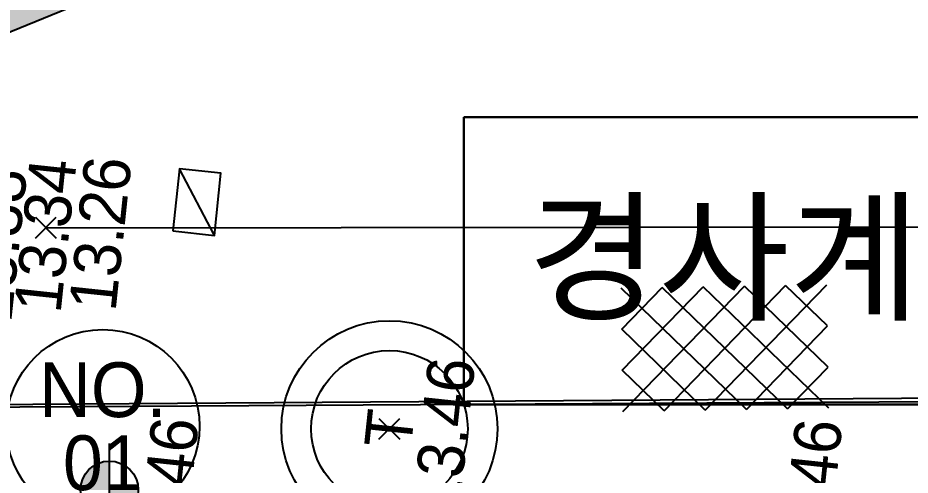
# Model space of a CAD drawing. Header units: millimetres. Extents: x 1073475 to 2890243, y -1340830 to -367733.
# Drawn here: x 2509675 to 2518226, y -395607 to -391222 of the extents above; entities that cross this region are included whole.
import ezdxf
from ezdxf.enums import TextEntityAlignment as Align
from ezdxf.xclip import XClip

# ---------------------------------------------------------------- set-up
doc = ezdxf.new("R2010")
doc.units = ezdxf.units.MM
doc.header["$LTSCALE"] = 50
doc.header["$XCLIPFRAME"] = 2
doc.header["$PDMODE"] = 3
doc.header["$PDSIZE"] = 100
doc.linetypes.add('E-DIGLN01', pattern=[2, 0.9, -0.2, 0.9])
doc.linetypes.add('HIDDEN2', pattern=[4.762499999999999, 3.175, -1.5875])
for name, color, linetype in [('CS-EXCV', 3, 'E-DIGLN01'), ('NO', 2, 'Continuous'), ('구조물', 7, 'Continuous'), ('단면', 4, 'Continuous'), ('도로', 1, 'Continuous'), ('보도블럭', 7, 'Continuous'), ('상수도맨홀', 1, 'Continuous'), ('우수받이', 5, 'Continuous'), ('지하지장물_상수관로', 5, 'HIDDEN2'), ('지하지장물_통신관로', 7, 'HIDDEN2'), ('측량점_높이', 8, 'Continuous'), ('측량점_심볼', 7, 'Continuous'), ('통신맨홀', 1, 'Continuous'), ('현황', 9, 'Continuous'), ('현황레벨', 7, 'Continuous')]:
    doc.layers.add(name, color=color, linetype=linetype)
doc.styles.get("Standard").update_dxf_attribs({"font": ''})
doc.styles.add('굴림체', font='')
doc.styles.add('돋움', font='')
doc.styles.add('로고', font='malgunbd.ttf')
doc.styles.get('Standard').set_extended_font_data('Dotum')
doc.styles.get('굴림체').set_extended_font_data('Dotum')
doc.styles.get('돋움').set_extended_font_data('Dotum')
doc.linetypes.add('CFZ008', pattern='A,0.9,-0.2,[106,KHCLINE.shx,S=0.00606,R=180,X=0,Y=0],0.9', length=2)
doc.linetypes.add('KT_LINE', pattern='A,12.7,-5.08,["KT",Standard,S=2.54,R=0,X=-2.54,Y=-1.27],-6.35', length=24.13)
doc.linetypes.add('WATER_LINE', pattern='A,12.7,-5.08,["WATER",Standard,S=2.54,R=0,X=-2.54,Y=-1.27],-6.35', length=24.13)

# ---------------------------------------------------------------- blocks, each defined once
blk = doc.blocks.new('A$599346786921')
at = {"layer": '구조물', "ltscale": 0.2}
h = blk.add_hatch(color=254, dxfattribs=at)
h.dxf.hatch_style = 1
h.set_gradient(color1=(214, 214, 214), color2=(214, 214, 214))
h.paths.add_polyline_path([(189879.674887259, 4043.195760741597), (128969.4951665155, 153100.6358614634), (129118.5319942324, 153161.5376182329), (47790.09903451055, 352185.8727951087), (48126.77415415086, 352323.4502419825), (40198.88735104725, 371724.3207983328), (39820.67511667637, 372649.8807029203), (39442.5417675199, 373575.3138308399), (39064.51050157752, 374500.6296567987), (38686.60450601997, 375425.8376528462), (38308.84696265729, 376350.9472766765), (37931.26104473043, 377275.9679775103), (37553.86991778109, 378200.9091907614), (37176.69674335606, 379125.7803367721), (36799.76467529405, 380050.5908219875), (36423.09686562698, 380975.350031286), (36046.71646060329, 381900.0673311893), (35670.64660336636, 382824.7520679887), (35294.91043566493, 383749.4135612422), (34919.53109659348, 384674.0611100192), (34544.5317238532, 385598.7039821581), (34169.93545578141, 386523.3514198381), (33795.76543018688, 387448.0126331355), (33422.04478602577, 388372.6968022464), (33048.79666460631, 389297.4130707639), (32676.04420761019, 390222.1705496344), (32303.81056165555, 391146.9783104416), (31932.11887656944, 392071.8453872055), (31560.99230536027, 392996.7807715922), (31190.45400733128, 393921.7934151608), (30820.52714600228, 394846.892223319), (30451.23489251733, 395772.0860558022), (30082.60042459238, 396697.3837257964), (29714.64692610549, 397622.7939960831), (29347.39759039832, 398548.3255785117), (28980.87561953207, 399473.987131502), (28615.10422431771, 400399.7872603368), (28250.10662527848, 401325.7345126583), (27885.9060545587, 402251.837378413), (27522.52575411275, 403178.1042862982), (27159.98897838034, 404104.5436064173), (26798.31899490766, 405031.1636425373), (26437.53908178164, 405957.9726350633), (26077.67253193213, 406884.9787563523), (25718.7433753754, 407812.1882397626), (25359.71618870646, 408742.3603223143), (25002.70612728968, 409670.0758760502), (24646.70296272682, 410598.0206224131), (24291.7300659772, 411526.2023753249), (23937.81082710344, 412454.6288711252), (23584.96865403047, 413383.3077658904), (23233.22697110893, 414312.2466354659), (22882.60921944119, 415241.452974021), (22533.13886065688, 416170.9341889448), (22184.8393751788, 417100.6976025873), (21837.73426189646, 418030.7504491792), (21491.84703938104, 418961.0998727232), (21147.20124769676, 419891.7529259929), (20803.82044669846, 420822.7165680476), (20461.72821675288, 421753.9976619659), (20120.94816023298, 422685.6029754085), (19781.50390197895, 423617.5391758922), (19443.41908833571, 424549.8128307741), (19106.71738788858, 425482.4304051334), (18771.42249263637, 426415.3982592816), (18437.55811697431, 427348.7226482099), (18105.14799980447, 428282.4097188772), (17774.21590294736, 429216.4655087922), (17444.785612782, 430150.8959434099), (17116.8809401812, 431085.7068355103), (16790.5257192906, 432020.9038827204), (16465.74381070072, 432956.492665799), (16142.55909928912, 433892.4786463479), (15820.99549466465, 434828.8671664951), (15501.07693317439, 435765.6634452065), (15182.82737589674, 436702.8725774485), (14866.2708098786, 437640.499532289), (14551.43124795193, 438578.5491511786), (14238.3327285042, 439517.0261457585), (13926.99931766558, 440455.9350959175), (13617.4551063343, 441395.2804488215), (13309.72421220923, 442335.0665155199), (13003.83077981137, 443275.2974711227), (12699.79897964234, 444215.9773513853), (12397.65300942585, 445157.1100508658), (12097.41709170025, 446098.6993228229), (11799.11547770724, 447040.7487751764), (11502.77244341606, 447983.2618692202), (11339.48380303523, 448506.3555341165), (0, 445440.2288450206), (301.5974161326885, 444474.0642825026), (605.1370796770789, 443508.6624528376), (910.592934763059, 442544.0195967265), (1217.938976316713, 441580.1318053593), (1527.149247176945, 440616.995024888), (1838.197841914371, 439654.6050562308), (2151.058902403805, 438692.9575585687), (2465.70662083663, 437732.0480506151), (2782.11523907166, 436771.8719135298), (3100.259048202075, 435812.4243913569), (3420.112387972418, 434853.7005945916), (3741.649647947866, 433895.6955021244), (4064.845265205484, 432938.4039621149), (4389.673727652989, 431981.8206961363), (4716.109569153748, 431025.9402984333), (5044.127373780124, 430070.7572398457), (5373.701774069574, 429116.2658694625), (5704.807449318469, 428162.4604166015), (6037.419125780463, 427209.3349927058), (6371.511579698883, 426256.88359279), (6707.059632377233, 425305.1000986905), (7044.038152231369, 424353.9782803473), (7382.422055393457, 423403.5117969667), (7722.186302747577, 422453.6942007244), (8063.305901937652, 421504.5189375998), (8405.75590618141, 420555.9793497808), (8749.511413449887, 419608.0686769476), (9094.547567192, 418660.7800585963), (9440.83955564443, 417714.1065365672), (9788.362609560136, 416768.0410562451), (10137.09200442769, 415822.5764693818), (10487.00305953715, 414877.705534345), (10838.07113596704, 413933.4209197466), (11190.27163672773, 412989.7152057774), (11543.58000932494, 412046.5808857945), (11897.97173982626, 411104.0103691355), (12253.42235721974, 410161.995981528), (12609.90742983064, 409220.5299674752), (12967.40256629512, 408279.6044949205), (13325.88341578189, 407339.2116527939), (13685.3256649673, 406399.3434541821), (14045.70503948815, 405459.9918409372), (14406.9973038258, 404521.148682612), (14768.14467099169, 403585.4836109793), (15131.21342399484, 402647.5648050201), (15495.12349278945, 401710.1278780303), (15859.85006696172, 400773.1662824675), (16225.36908734683, 399836.6715568108), (16591.65652777907, 398900.6351799374), (16958.68839708855, 397965.0485718679), (17326.44073614245, 397029.9030975001), (17694.889621004, 396095.1900647725), (18064.01115726959, 395160.9007300311), (18433.78148346441, 394227.0262983879), (18804.1767693595, 393293.5579259689), (19175.17321277875, 392360.4867214197), (19546.74704501592, 391427.803747281), (19918.87452297052, 390495.5000226777), (20291.53193274327, 389563.566525578), (20664.69558958942, 388631.9941923479), (21038.34183452185, 387700.7739219158), (21412.44703396922, 386769.8965770397), (21786.98758219788, 385839.3529845593), (22161.9398974739, 384909.1339398776), (22537.28042237647, 383979.2302054316), (22912.98562249402, 383049.6325164326), (23289.03198762145, 382120.3315786421), (23665.3960298812, 381191.3180732164), (24042.05428178702, 380262.5826565828), (24418.98329713801, 379334.1159643005), (24796.1596507635, 378405.908608689), (25173.55993604194, 377477.9511870644), (25551.16076534148, 376550.234276867), (25928.93877020758, 375622.7484419355), (26306.87059799209, 374695.4842323842), (26684.93291341281, 373768.4321857272), (27063.10239715595, 372841.5828318209), (27441.35574517772, 371914.9266907508), (27819.66966813384, 370988.4542765478), (28198.02088970132, 370062.1560994047), (28576.38614791958, 369136.022664784), (28954.74219255755, 368210.0444802316), (29333.06578465085, 367284.2120510191), (37260.97114848252, 347883.2960737958), (37597.64626763668, 348020.8735206015), (118926.0792273926, 148996.5383440517), (119075.116055584, 149057.4401007709), (179985.2957755029, 0)])
at = {"layer": 'CS-EXCV', "linetype": 'CFZ008', "ltscale": 5, "flags": 128}
blk.add_lwpolyline([(189879.674887259, 4043.195760741597), (128969.4951665155, 153100.6358614634), (129118.5319942324, 153161.5376182329), (47790.09903451055, 352185.8727951087), (48126.77415415086, 352323.4502419825), (40198.88735104725, 371724.3207983328), (39820.67511667637, 372649.8807029203), (39442.5417675199, 373575.3138308399), (39064.51050157752, 374500.6296567987), (38686.60450601997, 375425.8376528462), (38308.84696265729, 376350.9472766765), (37931.26104473043, 377275.9679775103), (37553.86991778109, 378200.9091907614), (37176.69674335606, 379125.7803367721), (36799.76467529405, 380050.5908219875), (36423.09686562698, 380975.350031286), (36046.71646060329, 381900.0673311893), (35670.64660336636, 382824.7520679887), (35294.91043566493, 383749.4135612422), (34919.53109659348, 384674.0611100192), (34544.5317238532, 385598.7039821581), (34169.93545578141, 386523.3514198381), (33795.76543018688, 387448.0126331355), (33422.04478602577, 388372.6968022464), (33048.79666460631, 389297.4130707639), (32676.04420761019, 390222.1705496344), (32303.81056165555, 391146.9783104416), (31932.11887656944, 392071.8453872055), (31560.99230536027, 392996.7807715922), (31190.45400733128, 393921.7934151608), (30820.52714600228, 394846.892223319), (30451.23489251733, 395772.0860558022), (30082.60042459238, 396697.3837257964), (29714.64692610549, 397622.7939960831), (29347.39759039832, 398548.3255785117), (28980.87561953207, 399473.987131502), (28615.10422431771, 400399.7872603368), (28250.10662527848, 401325.7345126583), (27885.9060545587, 402251.837378413), (27522.52575411275, 403178.1042862982), (27159.98897838034, 404104.5436064173), (26798.31899490766, 405031.1636425373), (26437.53908178164, 405957.9726350633), (26077.67253193213, 406884.9787563523), (25718.7433753754, 407812.1882397626), (25359.71618870646, 408742.3603223143), (25002.70612728968, 409670.0758760502), (24646.70296272682, 410598.0206224131), (24291.7300659772, 411526.2023753249), (23937.81082710344, 412454.6288711252), (23584.96865403047, 413383.3077658904), (23233.22697110893, 414312.2466354659), (22882.60921944119, 415241.452974021), (22533.13886065688, 416170.9341889448), (22184.8393751788, 417100.6976025873), (21837.73426189646, 418030.7504491792), (21491.84703938104, 418961.0998727232), (21147.20124769676, 419891.7529259929), (20803.82044669846, 420822.7165680476), (20461.72821675288, 421753.9976619659), (20120.94816023298, 422685.6029754085), (19781.50390197895, 423617.5391758922), (19443.41908833571, 424549.8128307741), (19106.71738788858, 425482.4304051334), (18771.42249263637, 426415.3982592816), (18437.55811697431, 427348.7226482099), (18105.14799980447, 428282.4097188772), (17774.21590294736, 429216.4655087922), (17444.785612782, 430150.8959434099), (17116.8809401812, 431085.7068355103), (16790.5257192906, 432020.9038827204), (16465.74381070072, 432956.492665799), (16142.55909928912, 433892.4786463479), (15820.99549466465, 434828.8671664951), (15501.07693317439, 435765.6634452065), (15182.82737589674, 436702.8725774485), (14866.2708098786, 437640.499532289), (14551.43124795193, 438578.5491511786), (14238.3327285042, 439517.0261457585), (13926.99931766558, 440455.9350959175), (13617.4551063343, 441395.2804488215), (13309.72421220923, 442335.0665155199), (13003.83077981137, 443275.2974711227), (12699.79897964234, 444215.9773513853), (12397.65300942585, 445157.1100508658), (12097.41709170025, 446098.6993228229), (11799.11547770724, 447040.7487751764), (11502.77244341606, 447983.2618692202), (11339.48380303523, 448506.3555341165), (0, 445440.2288450206), (301.5974161326885, 444474.0642825026), (605.1370796770789, 443508.6624528376), (910.592934763059, 442544.0195967265), (1217.938976316713, 441580.1318053593), (1527.149247176945, 440616.995024888), (1838.197841914371, 439654.6050562308), (2151.058902403805, 438692.9575585687), (2465.70662083663, 437732.0480506151), (2782.11523907166, 436771.8719135298), (3100.259048202075, 435812.4243913569), (3420.112387972418, 434853.7005945916), (3741.649647947866, 433895.6955021244), (4064.845265205484, 432938.4039621149), (4389.673727652989, 431981.8206961363), (4716.109569153748, 431025.9402984333), (5044.127373780124, 430070.7572398457), (5373.701774069574, 429116.2658694625), (5704.807449318469, 428162.4604166015), (6037.419125780463, 427209.3349927058), (6371.511579698883, 426256.88359279), (6707.059632377233, 425305.1000986905), (7044.038152231369, 424353.9782803473), (7382.422055393457, 423403.5117969667), (7722.186302747577, 422453.6942007244), (8063.305901937652, 421504.5189375998), (8405.75590618141, 420555.9793497808), (8749.511413449887, 419608.0686769476), (9094.547567192, 418660.7800585963), (9440.83955564443, 417714.1065365672), (9788.362609560136, 416768.0410562451), (10137.09200442769, 415822.5764693818), (10487.00305953715, 414877.705534345), (10838.07113596704, 413933.4209197466), (11190.27163672773, 412989.7152057774), (11543.58000932494, 412046.5808857945), (11897.97173982626, 411104.0103691355), (12253.42235721974, 410161.995981528), (12609.90742983064, 409220.5299674752), (12967.40256629512, 408279.6044949205), (13325.88341578189, 407339.2116527939), (13685.3256649673, 406399.3434541821), (14045.70503948815, 405459.9918409372), (14406.9973038258, 404521.148682612), (14768.14467099169, 403585.4836109793), (15131.21342399484, 402647.5648050201), (15495.12349278945, 401710.1278780303), (15859.85006696172, 400773.1662824675), (16225.36908734683, 399836.6715568108), (16591.65652777907, 398900.6351799374), (16958.68839708855, 397965.0485718679), (17326.44073614245, 397029.9030975001), (17694.889621004, 396095.1900647725), (18064.01115726959, 395160.9007300311), (18433.78148346441, 394227.0262983879), (18804.1767693595, 393293.5579259689), (19175.17321277875, 392360.4867214197), (19546.74704501592, 391427.803747281), (19918.87452297052, 390495.5000226777), (20291.53193274327, 389563.566525578), (20664.69558958942, 388631.9941923479), (21038.34183452185, 387700.7739219158), (21412.44703396922, 386769.8965770397), (21786.98758219788, 385839.3529845593), (22161.9398974739, 384909.1339398776), (22537.28042237647, 383979.2302054316), (22912.98562249402, 383049.6325164326), (23289.03198762145, 382120.3315786421), (23665.3960298812, 381191.3180732164), (24042.05428178702, 380262.5826565828), (24418.98329713801, 379334.1159643005), (24796.1596507635, 378405.908608689), (25173.55993604194, 377477.9511870644), (25551.16076534148, 376550.234276867), (25928.93877020758, 375622.7484419355), (26306.87059799209, 374695.4842323842), (26684.93291341281, 373768.4321857272), (27063.10239715595, 372841.5828318209), (27441.35574517772, 371914.9266907508), (27819.66966813384, 370988.4542765478), (28198.02088970132, 370062.1560994047), (28576.38614791958, 369136.022664784), (28954.74219255755, 368210.0444802316), (29333.06578465085, 367284.2120510191), (37260.97114848252, 347883.2960737958), (37597.64626763668, 348020.8735206015), (118926.0792273926, 148996.5383440517), (119075.116055584, 149057.4401007709), (179985.2957755029, 0)], close=True, dxfattribs=at)
blk = doc.blocks.new('A$405090834614')
at = {"layer": '도로', "color": 251}
for q in [(169668.2228007317, 151508.9761265516), (170864.2228007317, 140315.9761265814)]:
    blk.add_line((169668.2228007317, 151508.9761265516), q, dxfattribs=at)
at = {"layer": '보도블럭', "color": 251}
for p, q in [((168642.5868388372, 144648.7738709279), (169673.679666743, 145966.2239814094)), ((168594.8606250746, 145040.1976939924), (169282.2558436785, 145918.4977676467)), ((169282.2558436785, 145918.4977676467), (169721.4058805056, 145574.8001583449)), ((168499.4081975493, 145823.0453401215), (169816.8583080309, 144791.9525122157)), ((168547.134411312, 145431.621517057), (168890.8320206139, 145870.7715538842)), ((168890.8320206139, 145870.7715538842), (169769.1320942682, 145183.3763352803)), ((168690.3130525998, 144257.3500478633), (169721.4058805056, 145574.8001583448)), ((168547.134411312, 145431.621517057), (169864.5845217935, 144400.5286891512)), ((168738.0392663625, 143865.9262247988), (169769.1320942682, 145183.3763352803)), ((168594.8606250746, 145040.1976939924), (169912.3107355561, 144009.1048660866)), ((169129.4630894271, 143913.6524385614), (169816.8583080309, 144791.9525122157)), ((168642.5868388372, 144648.7738709279), (169520.8869124916, 143961.378652324)), ((169520.8869124916, 143961.378652324), (169864.5845217935, 144400.5286891512)), ((168690.3130525998, 144257.3500478633), (169129.463089427, 143913.6524385614))]:
    blk.add_line(p, q, dxfattribs=at)
at = {"layer": '우수받이', "color": 251}
blk.add_lwpolyline([(169765.1322412491, 150295.0373313427), (169765.1322412491, 149895.0373313427), (170365.1322412491, 149895.0373313427), (170365.1322412491, 150295.0373313427)], close=True, dxfattribs=at)
blk.add_lwpolyline([(169765.1322412491, 149895.0373313427), (170365.1322412491, 150295.0373313427)], dxfattribs=at)
at = {"layer": '지하지장물_상수관로', "color": 251, "linetype": 'WATER_LINE', "ltscale": 3}
blk.add_lwpolyline([(165002.5903863907, 177754.2546093166), (176542.6957468987, 74656.01365360618), (179909.0120944977, 44129.92445537448), (180540.9665393829, 14654.54734167457)], dxfattribs=at)
at = {"layer": '지하지장물_통신관로', "color": 251, "linetype": 'KT_LINE', "ltscale": 3}
blk.add_lwpolyline([(179973.1823773384, 22139.59968170524), (178340.0856146812, 57330.27270564437), (174617.1199398041, 92638.0939130485), (167708.7826523781, 153755.6071767509), (166513.9027757645, 164056.8890403211), (162818.6005105972, 177078.0624932945), (146292.2416501045, 175121.4431476295), (136183.1166949272, 173575.4432967603), (130489.6268076897, 179990.1205779016), (129557.9636392593, 186301.3352288902)], dxfattribs=at)
at = {"layer": '측량점_심볼', "color": 251}
for p in [(169668.2228007317, 151508.9761265516), (168098.2228007317, 148030.9761266708)]:
    blk.add_point(p, dxfattribs=at)
at = {"layer": '통신맨홀', "color": 251}
for radius in [1035.714285714286, 749.9999999999999]:
    blk.add_circle((168098.2228007317, 148030.9761266708), radius, dxfattribs=at)
at = {"layer": '상수도맨홀', "color": 251, "style": '굴림체'}
blk.add_text('T', height=450, dxfattribs=at).set_placement((168098.2228007317, 148030.9761266708), align=Align.MIDDLE)
at = {"layer": '측량점_높이', "color": 251, "style": '굴림체'}
for s, p in [('13.33', (169455.522800684, 152192.8761266172)), ('13.34', (169594.1228005886, 151731.0761265457)), ('13.26', (169668.2228007317, 151208.976126492)), ('13.46', (167249.2228007317, 150305.9761265814)), ('13.46', (168098.2228007317, 147730.9761266112)), ('13.46', (167884.2228007317, 144169.9761265218))]:
    blk.add_text(s, height=450, dxfattribs=at).set_placement(p, align=Align.TOP_CENTER)
blk = doc.blocks.new('A$C7A8C1D28')
at = {"layer": '현황레벨'}
h = blk.add_hatch(color=8, dxfattribs=at)
h.paths.add_polyline_path([(-65416.12689896207, -14865.03139494313, 0.4142135623731262), (-65693.4102111212, -15142.31470710202), (-65416.12689896207, -15142.31470710202)])
h.paths.add_polyline_path([(-65416.12689896207, -15142.31470710202), (-65416.12689896207, -15419.59801926091, 0.4142135623730878), (-65138.84358680341, -15142.31470710202)])
at = {"layer": 'NO', "color": 8}
for centre in [(-65479.33995829755, -14531.07190742739), (-67130.46845243918, -15778.23334131588)]:
    blk.add_circle(centre, 926.76234881814, dxfattribs=at)
at = {"layer": '현황레벨', "color": 8}
blk.add_line((-65416.12689896207, -15588.57786880678), (-65416.12689896207, -14696.05154539773), dxfattribs=at)
blk.add_circle((-65416.12689896207, -15142.31470710225), 277.2833121588783, dxfattribs=at)
at = {"layer": 'NO', "color": 8, "style": '돋움'}
for s, p in [('NO.', (-65479.33995829755, -14181.07190742739)), ('01', (-65479.33995829592, -14881.07190742763))]:
    blk.add_text(s, height=524.9999999999997, dxfattribs=at).set_placement(p, align=Align.MIDDLE_CENTER)

msp = doc.modelspace()

# ---------------------------------------------------------------- linework, layer by layer
at = {"layer": '단면', "color": 5, "linetype": 'WATER_LINE', "lineweight": 30, "ltscale": 0.2}
msp.add_lwpolyline([(2513948.706259208, -392174.1415781592), (2521130.083645322, -392174.1415781592), (2521130.083645322, -394928.2089123437), (2513948.706259208, -394928.2089123437)], close=True, dxfattribs=at)

# ---------------------------------------------------------------- block references
ref = msp.add_blockref('A$599346786921', (2835663.063149365, -437926.2226347881), dxfattribs=dict(rotation=89.99999999999997))
XClip(ref).set_block_clipping_path([(-16206.829957134789, 262317.343997824), (67493.16996491351, 367897.63107883604)])
ref = msp.add_blockref('A$405090834614', (2642714.316452315, -577934.2776094573), dxfattribs=dict(rotation=83.9464212542183))
XClip(ref).set_block_clipping_path([(104661.04092568642, 187029.20086078905), (115795.371209384, 82037.65972893196), (199028.63593624806, 90864.52949452051), (187894.30565255048, 195856.0706263776)])
at = {"layer": 'NO', "ltscale": 0.2}
msp.add_blockref('A$C7A8C1D28', (2575968.768461471, -380606.9513793925), dxfattribs=at)

# ---------------------------------------------------------------- texts
at = {"layer": '현황', "color": 5, "style": '로고'}
msp.add_text('경사계1번', height=1000, dxfattribs=at).set_placement((2517441.784015697, -393509.354155265), align=Align.MIDDLE)

doc.saveas('drawing.dxf')
